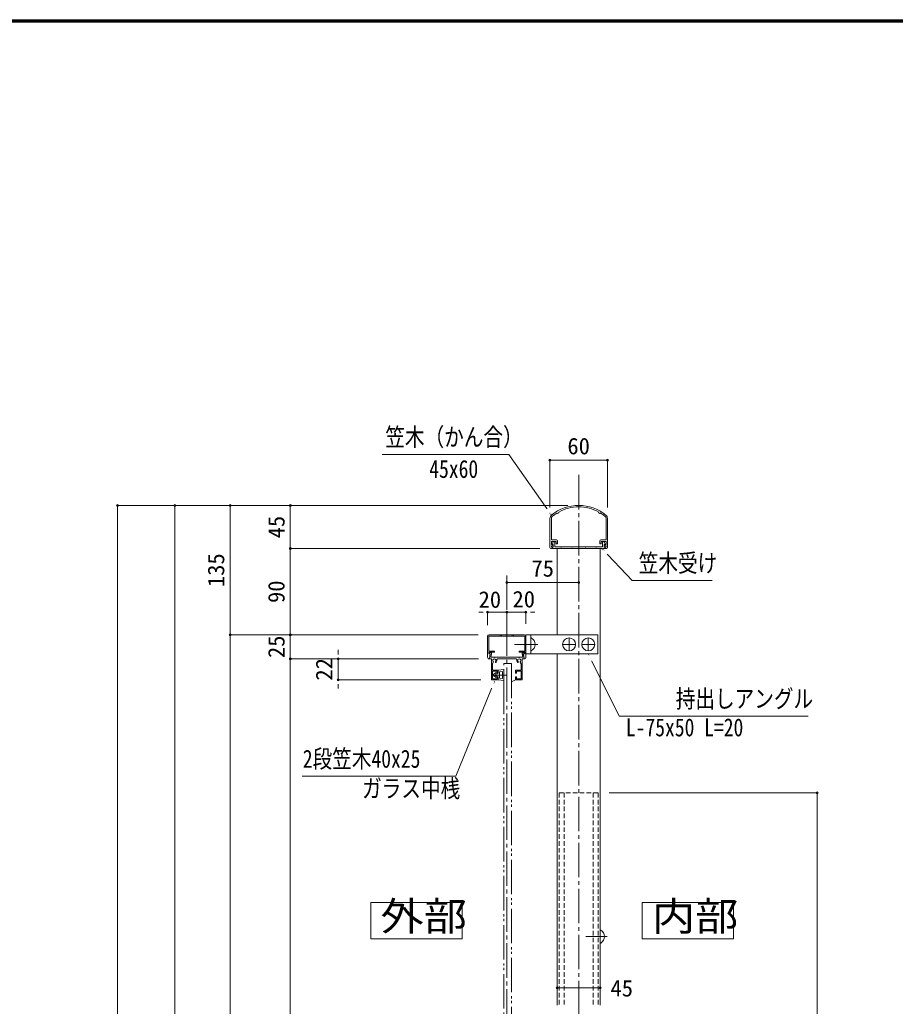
# Model space of a CAD drawing. Units: millimetres at full size. Extents: x -3475 to 3471, y -1129 to 1133.
# Drawn here: x -2505 to -1591, y 103 to 1133 of the extents above; entities that cross this region are included whole.
import ezdxf
from ezdxf.enums import TextEntityAlignment as Align

# ---------------------------------------------------------------- set-up
doc = ezdxf.new("R2010")
doc.units = ezdxf.units.MM
doc.header["$LTSCALE"] = 4
doc.header["$PDMODE"] = 32
doc.header["$PDSIZE"] = 2
for name, pattern in [('CHAIN2', [12, 9, -1, 1, -1]), ('DASHED1', [1.8, 1.2, -0.6]), ('DOUBLE_CHAIN2', [12.8, 9, -1, 0.6, -0.6, 0.6, -1])]:
    doc.linetypes.add(name, pattern=pattern)
for name, color, linetype, lineweight in [('0-0_0', 7, 'Continuous', 9), ('0-1_1手摺寸法', 3, 'Continuous', 9), ('0-3_2A', 1, 'DOUBLE_CHAIN2', 9), ('0-6_2躯体線', 4, 'Continuous', 5), ('0-7_3中心線', 2, 'CHAIN2', 9), ('0-8_41ｱﾙﾐ', 6, 'Continuous', 9), ('0-9_42ｱﾙﾐ部品', 6, 'Continuous', 9), ('0-A_4アルミ', 6, 'Continuous', 9), ('0-C_6ﾊｯﾁﾝｸﾞ', 4, 'Continuous', 5), ('1-2_P4-12', 7, 'Continuous', 9), ('1-3_WAKU', 7, 'Continuous', 9), ('1-4_アンカー', 4, 'Continuous', 5)]:
    doc.layers.add(name, color=color, linetype=linetype, lineweight=lineweight)
doc.styles.add('ＭＳ ゴシック', font='')
doc.styles.get('ＭＳ ゴシック').set_extended_font_data('MS Gothic')

msp = doc.modelspace()

# ---------------------------------------------------------------- linework, layer by layer
at = {"layer": '0-0_0'}
for p, q in [((-1943.938, 581.197), (-1943.938, 491.197)), ((-1898.938, 581.197), (-1898.938, 104.488)), ((-1943.938, 471.197), (-1943.938, 104.488))]:
    msp.add_line(p, q, dxfattribs=at)
for points in [[(-1949.758, 616.157), (-1994.383, 679.569), (-2126.487, 679.569)], [(-1897.212, 581.197), (-1865.466, 547.963), (-1782.269, 547.963)], [(-1911.596, 471.197), (-1879.091, 406.354), (-1681.941, 406.354)], [(-2009.438, 442.932), (-2049.788, 343.634), (-2210.063, 343.634)]]:
    msp.add_lwpolyline(points, dxfattribs=at)
at = {"layer": '0-1_1手摺寸法'}
for p, q in [((-1951.425, 624.161), (-1951.425, 673.6)), ((-1951.425, 673.6), (-1891.425, 673.6)), ((-1896.025, 673.6), (-1946.825, 673.6)), ((-1891.425, 624.161), (-1891.425, 673.6)), ((-1932.925, 626.197), (-2402.767, 626.197)), ((-2402.767, -488.803), (-2402.767, 626.197)), ((-2402.767, 621.597), (-2402.767, -484.203)), ((-1932.938, 626.197), (-2343.005, 626.197)), ((-2343.005, -473.803), (-2343.005, 626.197)), ((-2343.005, 621.597), (-2343.005, -469.203)), ((-1932.938, 626.197), (-2285.29, 626.197)), ((-2285.29, 491.197), (-2285.29, 626.197)), ((-2285.29, 621.597), (-2285.29, 495.797)), ((-1932.925, 626.197), (-2222.36, 626.197)), ((-2222.36, 581.197), (-2222.36, 626.197)), ((-2222.36, 621.597), (-2222.36, 585.797)), ((-1961.925, 581.197), (-2222.36, 581.197)), ((-1961.925, 581.197), (-2222.36, 581.197)), ((-2222.36, 491.197), (-2222.36, 581.197)), ((-2222.36, 576.597), (-2222.36, 495.797)), ((-1996.438, 545.89), (-1921.438, 545.89)), ((-1926.038, 545.89), (-1991.838, 545.89)), ((-2021.038, 514.832), (-2025.638, 514.832)), ((-2016.438, 501.197), (-2016.438, 514.832)), ((-1996.438, 514.832), (-2016.438, 514.832)), ((-2016.438, 514.832), (-1996.438, 514.832)), ((-2001.038, 514.832), (-2005.638, 514.832)), ((-1996.438, 502.697), (-1996.438, 514.832)), ((-1976.438, 514.832), (-1996.438, 514.832)), ((-1996.438, 502.697), (-1996.438, 514.832)), ((-1996.438, 514.832), (-1976.438, 514.832)), ((-1991.838, 514.832), (-1987.238, 514.832)), ((-1976.438, 502.697), (-1976.438, 514.832)), ((-1971.838, 514.832), (-1967.238, 514.832)), ((-2222.36, 495.797), (-2222.36, 500.397)), ((-2026.438, 491.197), (-2285.29, 491.197)), ((-2026.438, 491.197), (-2285.29, 491.197)), ((-2285.29, -393.803), (-2285.29, 491.197)), ((-2285.29, 486.597), (-2285.29, -389.203)), ((-2026.438, 491.197), (-2222.36, 491.197)), ((-2026.438, 491.197), (-2222.36, 491.197)), ((-2222.36, 491.197), (-2222.36, 466.197)), ((-2222.36, 466.197), (-2222.36, 491.197)), ((-2172.555, 470.797), (-2172.555, 475.397)), ((-2025.908, 466.197), (-2222.36, 466.197)), ((-2025.908, 466.197), (-2222.36, 466.197)), ((-2222.36, -368.803), (-2222.36, 466.197)), ((-2025.894, 466.197), (-2172.555, 466.197)), ((-2172.555, 444.197), (-2172.555, 466.197)), ((-2172.555, 466.197), (-2172.555, 444.197)), ((-2222.36, 461.597), (-2222.36, -364.203)), ((-2222.36, 461.597), (-2222.36, 456.997)), ((-1999.438, 454.997), (-2005.438, 454.197)), ((-2005.438, 454.197), (-2005.438, 451.197)), ((-1999.438, 454.997), (-1999.438, 443.397)), ((-2023.438, 444.197), (-2172.555, 444.197)), ((-2130.438, 444.197), (-2172.555, 444.197)), ((-1996.888, 449.197), (-2012.339, 449.197)), ((-2007.678, 451.767), (-2010.736, 449.598)), ((-2010.736, 448.796), (-2007.678, 446.626)), ((-2007.451, 451.587), (-2008.138, 450.197)), ((-2006.638, 450.447), (-2008.138, 450.197)), ((-2006.638, 447.947), (-2008.138, 448.197)), ((-2008.138, 448.197), (-2007.451, 446.807)), ((-2006.638, 451.197), (-2006.638, 450.447)), ((-2005.438, 451.197), (-2006.638, 451.197)), ((-2006.638, 447.947), (-2006.638, 447.197)), ((-2005.438, 447.197), (-2006.638, 447.197)), ((-2005.438, 447.197), (-2005.438, 444.197)), ((-1999.438, 443.397), (-2005.438, 444.197)), ((-2000.938, 452.981), (-2003.938, 452.581)), ((-2003.938, 452.581), (-2003.938, 445.813)), ((-2000.938, 445.413), (-2003.938, 445.813)), ((-2000.938, 452.981), (-2000.938, 445.413)), ((-1987.438, 444.197), (-1991.438, 442.222)), ((-2172.555, 439.597), (-2172.555, 434.997)), ((-1889.688, 326.197), (-1672.572, 326.197)), ((-1672.572, -473.803), (-1672.572, 326.197)), ((-1672.572, 321.597), (-1672.572, -469.203)), ((-1943.938, 115.988), (-1943.938, 122.574)), ((-1898.938, 122.574), (-1943.938, 122.574)), ((-1939.338, 122.574), (-1903.538, 122.574)), ((-1898.938, 115.988), (-1898.938, 122.574))]:
    msp.add_line(p, q, dxfattribs=at)
for centre, radius, start, end in [((-2010.438, 449.197), 0.5, 126.607, 233.393), ((-2007.588, 451.647), 0.15, 336.371, 126.607), ((-2007.588, 446.747), 0.15, 233.393, 23.629)]:
    msp.add_arc(centre, radius, start, end, dxfattribs=at)
for p in [(-1951.425, 673.6), (-1891.425, 673.6), (-2402.767, 626.197), (-2343.005, 626.197), (-2285.29, 626.197), (-2222.36, 626.197), (-2222.36, 581.197), (-1996.438, 545.89), (-1921.438, 545.89), (-2016.438, 514.832), (-1996.438, 514.832), (-1976.438, 514.832), (-2285.29, 491.197), (-2222.36, 491.197), (-2222.36, 466.197), (-2172.555, 466.197), (-2172.555, 444.197), (-1672.572, 326.197), (-1943.938, 122.574), (-1898.938, 122.574)]:
    msp.add_point(p, dxfattribs=at)
at = {"layer": '0-3_2A'}
msp.add_lwpolyline([(-1991.438, 461.197), (-1991.438, -359.803), (-1999.438, -359.803), (-1999.438, 461.197)], close=True, dxfattribs=at)
at = {"layer": '0-6_2躯体線'}
for p, q in [((-1971.438, 474.447), (-1971.438, 487.947)), ((-1970.938, 487.947), (-1971.438, 487.947)), ((-1988.379, 481.197), (-1964.122, 481.197)), ((-1970.938, 474.447), (-1971.438, 474.447)), ((-1913.879, 176.197), (-1891.622, 176.197)), ((-1898.938, 169.447), (-1898.938, 182.947)), ((-1898.438, 182.947), (-1898.938, 182.947)), ((-1898.438, 169.447), (-1898.938, 169.447))]:
    msp.add_line(p, q, dxfattribs=at)
for centre in [(-1974.634, 481.197), (-1902.134, 176.197)]:
    msp.add_arc(centre, 7.695, 298.699, 61.301, dxfattribs=at)
at = {"layer": '0-7_3中心線'}
for p, q in [((-1921.438, 658.045), (-1921.438, -886.927)), ((-1996.438, 553.134), (-1996.438, -406.803))]:
    msp.add_line(p, q, dxfattribs=at)
at = {"layer": '0-8_41ｱﾙﾐ'}
for p, q in [((-2015.138, 489.897), (-2015.138, 474.197)), ((-1976.438, 491.197), (-1901.438, 491.197)), ((-1976.438, 471.197), (-1976.438, 491.197)), ((-1971.438, 471.197), (-1971.438, 491.197)), ((-1901.438, 491.197), (-1901.438, 471.197)), ((-2013.638, 471.197), (-2014.688, 471.197)), ((-2014.59, 466.436), (-2013.638, 471.197)), ((-2013.114, 467.697), (-2012.404, 471.25)), ((-2013.114, 467.697), (-2009.738, 467.697)), ((-2009.607, 467.49), (-2009.738, 467.697)), ((-2009.607, 467.49), (-2009.738, 467.697)), ((-2009.269, 467.49), (-2009.138, 467.697)), ((-2009.269, 467.49), (-2009.138, 467.697)), ((-2009.138, 467.697), (-1983.738, 467.697)), ((-2005.764, 466.197), (-1987.112, 466.197)), ((-1983.607, 467.49), (-1983.738, 467.697)), ((-1983.607, 467.49), (-1983.738, 467.697)), ((-1983.269, 467.49), (-1983.138, 467.697)), ((-1983.269, 467.49), (-1983.138, 467.697)), ((-1978.286, 466.436), (-1979.238, 471.197)), ((-1979.238, 471.197), (-1978.188, 471.197)), ((-1901.438, 471.197), (-1976.438, 471.197)), ((-2010.508, 462.595), (-2011.438, 460.983)), ((-2011.438, 460.983), (-2011.438, 454.197)), ((-2005.438, 454.197), (-2011.438, 454.197)), ((-2011.438, 453.197), (-2011.438, 445.197)), ((-2005.438, 451.197), (-2005.438, 454.197)), ((-1987.438, 454.197), (-1981.438, 454.197)), ((-1987.438, 451.197), (-1987.438, 454.197)), ((-1982.369, 462.595), (-1981.438, 460.983)), ((-1981.438, 460.983), (-1981.438, 454.197)), ((-1981.438, 453.197), (-1981.438, 445.197)), ((-2005.438, 444.197), (-2011.938, 444.197)), ((-2006.438, 445.197), (-2011.438, 445.197)), ((-2005.438, 451.197), (-2006.438, 451.197)), ((-2006.438, 447.197), (-2006.438, 445.197)), ((-2005.438, 447.197), (-2006.438, 447.197)), ((-2005.438, 447.197), (-2005.438, 444.197)), ((-1987.438, 451.197), (-1986.438, 451.197)), ((-1987.438, 447.197), (-1987.438, 444.197)), ((-1987.438, 447.197), (-1986.438, 447.197)), ((-1987.438, 444.197), (-1980.938, 444.197))]:
    msp.add_line(p, q, dxfattribs=at)
for points in [[(-2012.438, 444.697), (-2012.438, 466.197), (-2014.394, 466.197)], [(-1983.138, 467.697), (-1979.762, 467.697), (-1980.473, 471.25)], [(-1980.438, 444.697), (-1980.438, 466.197), (-1978.482, 466.197)], [(-2006.438, 451.197), (-2006.438, 453.197), (-2011.438, 453.197)], [(-1986.438, 451.197), (-1986.438, 453.197), (-1981.438, 453.197)], [(-1986.438, 447.197), (-1986.438, 445.197), (-1981.438, 445.197)]]:
    msp.add_lwpolyline(points, dxfattribs=at)
for centre, radius, start, end in [((-2013.638, 471.447), 1.25, 350.949, 183.815), ((-2014.688, 471.397), 0.2, 189.54709, 270), ((-2014.394, 466.397), 0.2, 168.69007, 270), ((-2009.438, 464.447), 1.75, 312.759, 227.241), ((-2009.438, 467.597), 0.2, 212.334, 327.666), ((-2009.438, 467.597), 0.2, 212.334, 327.666), ((-2009.438, 464.447), 2.75, 312.759, 11.537), ((-2005.764, 465.197), 1, 90, 191.537), ((-2005.764, 465.197), 1, 90, 191.537), ((-1987.112, 465.197), 1, 348.463, 90), ((-1987.112, 465.197), 1, 348.463, 90), ((-1983.438, 464.447), 2.75, 168.463, 227.241), ((-1983.438, 464.447), 1.75, 312.759, 227.241), ((-1983.438, 467.597), 0.2, 212.334, 327.666), ((-1983.438, 467.597), 0.2, 212.334, 327.666), ((-1979.238, 471.447), 1.25, 356.185, 189.051), ((-1978.482, 466.397), 0.2, 270, 11.30993), ((-1978.188, 471.397), 0.2, 270, 350.45291), ((-2010.966, 462.795), 0.5, 336.379, 47.241), ((-2010.966, 462.795), 0.5, 336.379, 47.241), ((-2007.911, 462.795), 0.5, 132.759, 312.759), ((-1984.966, 462.795), 0.5, 227.241, 47.241), ((-1981.911, 462.795), 0.5, 132.759, 203.621), ((-1981.911, 462.795), 0.5, 132.759, 203.621), ((-2011.938, 444.697), 0.5, 180, 270), ((-1980.938, 444.697), 0.5, 270, 0)]:
    msp.add_arc(centre, radius, start, end, dxfattribs=at)
at = {"layer": '0-9_42ｱﾙﾐ部品'}
for p, q in [((-2016.438, 489.697), (-2016.438, 467.697)), ((-1996.438, 491.197), (-2014.938, 491.197)), ((-2003.269, 490.104), (-2003.138, 489.897)), ((-2002.238, 489.897), (-2003.138, 489.897)), ((-2002.107, 490.104), (-2002.238, 489.897)), ((-2001.769, 490.104), (-2001.638, 489.897)), ((-1996.738, 489.897), (-2001.638, 489.897)), ((-1996.607, 490.104), (-1996.738, 489.897)), ((-1996.438, 491.197), (-1977.938, 491.197)), ((-1996.269, 490.104), (-1996.138, 489.897)), ((-1996.138, 489.897), (-1991.238, 489.897)), ((-1991.107, 490.104), (-1991.238, 489.897)), ((-1990.769, 490.104), (-1990.638, 489.897)), ((-1990.638, 489.897), (-1989.738, 489.897)), ((-1989.607, 490.104), (-1989.738, 489.897)), ((-1989.269, 490.104), (-1989.138, 489.897)), ((-1989.138, 489.897), (-1977.738, 489.897)), ((-1977.738, 489.897), (-1977.738, 474.197)), ((-1976.438, 489.697), (-1976.438, 467.697)), ((-2015.138, 474.197), (-2009.438, 474.197)), ((-2009.438, 474.197), (-2009.438, 472.997)), ((-1983.438, 474.197), (-1983.438, 472.997)), ((-1977.738, 474.197), (-1983.438, 474.197)), ((-2015.138, 472.997), (-2009.438, 472.997)), ((-2015.138, 472.997), (-2015.138, 471.197)), ((-2015.138, 471.197), (-2014.004, 471.197)), ((-2013.71, 470.838), (-2014.605, 466.365)), ((-1977.738, 472.997), (-1983.438, 472.997)), ((-1979.166, 470.838), (-1978.272, 466.365)), ((-1977.738, 471.197), (-1978.872, 471.197)), ((-1977.738, 472.997), (-1977.738, 471.197))]:
    msp.add_line(p, q, dxfattribs=at)
msp.add_lwpolyline([(-2003.607, 490.104), (-2003.738, 489.897), (-2015.138, 489.897)], dxfattribs=at)
for centre, radius, start, end in [((-2014.938, 489.697), 1.5, 90, 180), ((-2003.438, 489.997), 0.2, 32.334, 147.666), ((-2001.938, 489.997), 0.2, 32.334, 147.666), ((-1996.438, 489.997), 0.2, 90, 147.666), ((-1996.438, 489.997), 0.2, 32.334, 90), ((-1990.938, 489.997), 0.2, 32.334, 147.666), ((-1989.438, 489.997), 0.2, 32.334, 147.666), ((-1977.938, 489.697), 1.5, 0, 90), ((-2014.938, 467.697), 1.5, 180, 276.071), ((-2014.801, 466.404), 0.2, 276.071, 348.69), ((-2014.004, 470.897), 0.3, 348.69, 90), ((-1978.872, 470.897), 0.3, 90, 191.31), ((-1978.076, 466.404), 0.2, 191.31, 263.929), ((-1977.938, 467.697), 1.5, 263.929, 0)]:
    msp.add_arc(centre, radius, start, end, dxfattribs=at)
at = {"layer": '0-A_4アルミ'}
for p, q in [((-1951.425, 612.661), (-1951.425, 582.197)), ((-1949.925, 612.661), (-1949.925, 590.197)), ((-1892.925, 612.661), (-1892.925, 590.197)), ((-1891.425, 612.661), (-1891.425, 582.197)), ((-1949.925, 590.197), (-1944.425, 590.197)), ((-1949.925, 588.697), (-1944.925, 588.697)), ((-1949.925, 588.697), (-1949.925, 585.497)), ((-1948.925, 585.697), (-1948.037, 588.183)), ((-1946.425, 587.74), (-1946.425, 582.997)), ((-1944.925, 588.697), (-1944.925, 586.697)), ((-1943.425, 589.197), (-1943.425, 586.197)), ((-1899.425, 589.197), (-1899.425, 586.197)), ((-1892.925, 590.197), (-1898.425, 590.197)), ((-1892.925, 588.697), (-1897.925, 588.697)), ((-1897.925, 588.697), (-1897.925, 586.697)), ((-1896.425, 587.74), (-1896.425, 582.997)), ((-1893.925, 585.697), (-1894.813, 588.183)), ((-1892.925, 588.697), (-1892.925, 585.497)), ((-1950.425, 581.197), (-1948.925, 581.197)), ((-1949.925, 585.497), (-1948.125, 585.497)), ((-1949.925, 583.997), (-1949.925, 582.697)), ((-1949.925, 582.697), (-1948.925, 582.697)), ((-1948.925, 582.697), (-1948.925, 581.197)), ((-1948.925, 582.197), (-1948.925, 581.197)), ((-1921.425, 581.197), (-1948.925, 581.197)), ((-1947.925, 585.497), (-1948.725, 585.497)), ((-1947.925, 582.697), (-1948.425, 582.697)), ((-1947.925, 585.497), (-1947.925, 582.697)), ((-1921.425, 582.997), (-1946.425, 582.997)), ((-1944.425, 586.197), (-1943.425, 586.197)), ((-1940.025, 582.997), (-1939.894, 582.79)), ((-1939.425, 582.997), (-1939.556, 582.79)), ((-1928.725, 582.997), (-1928.594, 582.79)), ((-1928.125, 582.997), (-1928.256, 582.79)), ((-1921.425, 582.997), (-1896.425, 582.997)), ((-1921.425, 581.197), (-1893.925, 581.197)), ((-1914.725, 582.997), (-1914.594, 582.79)), ((-1914.125, 582.997), (-1914.256, 582.79)), ((-1903.425, 582.997), (-1903.294, 582.79)), ((-1902.825, 582.997), (-1902.956, 582.79)), ((-1898.425, 586.197), (-1899.425, 586.197)), ((-1894.925, 585.497), (-1894.125, 585.497)), ((-1894.925, 585.497), (-1894.925, 582.697)), ((-1893.925, 583.997), (-1894.925, 585.297)), ((-1894.925, 582.697), (-1894.425, 582.697)), ((-1892.925, 585.497), (-1894.725, 585.497)), ((-1892.925, 583.997), (-1893.925, 583.997)), ((-1892.925, 582.697), (-1893.925, 582.697)), ((-1893.925, 582.697), (-1893.925, 581.197)), ((-1893.925, 582.197), (-1893.925, 581.197)), ((-1892.425, 581.197), (-1893.925, 581.197)), ((-1892.925, 583.997), (-1892.925, 582.697))]:
    msp.add_line(p, q, dxfattribs=at)
msp.add_lwpolyline([(-1949.925, 583.997), (-1948.925, 583.997), (-1947.925, 585.297)], dxfattribs=at)
for centre, radius, start, end in [((-1921.425, 581.197), 45, 90, 129.023), ((-1921.425, 581.197), 43.5, 121.317, 129.023), ((-1943.175, 618.869), 1, 210.659, 29.341), ((-1921.425, 581.197), 43.5, 90, 118.683), ((-1921.425, 581.197), 45, 50.977, 90), ((-1921.425, 581.197), 43.5, 61.317, 90), ((-1899.675, 618.869), 1, 150.659, 329.341), ((-1921.425, 581.197), 43.5, 50.977, 58.683), ((-1946.925, 612.661), 4.5, 129.023, 180), ((-1946.925, 612.661), 3, 129.023, 180), ((-1895.925, 612.661), 3, 0, 50.977), ((-1895.925, 612.661), 4.5, 0, 50.977), ((-1947.338, 587.573), 0.928, 10.394, 138.888), ((-1944.425, 589.197), 1, 0, 90), ((-1898.425, 589.197), 1, 90, 180), ((-1895.512, 587.573), 0.928, 41.112, 169.606), ((-1950.425, 582.197), 1, 180, 270), ((-1948.725, 585.697), 0.2, 180, 270), ((-1948.425, 582.197), 0.5, 90, 180), ((-1948.125, 585.297), 0.2, 0, 90), ((-1944.425, 586.697), 0.5, 180, 270), ((-1939.725, 582.897), 0.2, 212.334, 327.666), ((-1928.425, 582.897), 0.2, 212.334, 327.666), ((-1914.425, 582.897), 0.2, 212.334, 327.666), ((-1903.125, 582.897), 0.2, 212.334, 327.666), ((-1898.425, 586.697), 0.5, 270, 0), ((-1894.725, 585.297), 0.2, 90, 180), ((-1894.425, 582.197), 0.5, 0, 90), ((-1894.125, 585.697), 0.2, 270, 0), ((-1892.425, 582.197), 1, 270, 0)]:
    msp.add_arc(centre, radius, start, end, dxfattribs=at)
at = {"layer": '0-C_6ﾊｯﾁﾝｸﾞ'}
for p, q in [((-1931.438, 487.947), (-1931.438, 474.447)), ((-1911.438, 487.947), (-1911.438, 474.447)), ((-1924.688, 481.197), (-1938.188, 481.197)), ((-1904.688, 481.197), (-1918.188, 481.197))]:
    msp.add_line(p, q, dxfattribs=at)
for centre in [(-1931.438, 481.197), (-1911.438, 481.197)]:
    msp.add_circle(centre, 6.75, dxfattribs=at)
at = {"layer": '1-2_P4-12'}
msp.add_line((-2138.275, 211.825), (-2138.275, 173.815), dxfattribs=at)
msp.add_lwpolyline([(-2138.275, 173.815), (-2042.949, 173.815), (-2042.949, 211.825), (-2138.275, 211.825)], dxfattribs=at)
msp.add_lwpolyline([(-1855.055, 173.815), (-1759.73, 173.815), (-1759.73, 211.825), (-1855.055, 211.825)], close=True, dxfattribs=at)
at = {"layer": '1-3_WAKU'}
for p, q in [((-273.004, 1133.29), (-3475.404, 1133.29)), ((-273.604, 1132.69), (-3474.804, 1132.69)), ((-274.204, 1132.09), (-3474.204, 1132.09)), ((-274.804, 1131.49), (-3473.604, 1131.49)), ((-275.404, 1130.89), (-3473.004, 1130.89))]:
    msp.add_line(p, q, dxfattribs=at)
at = {"layer": '1-4_アンカー', "linetype": 'DASHED1'}
for p, q in [((-1941.688, 326.197), (-1941.688, 104.488)), ((-1901.188, 326.197), (-1941.688, 326.197)), ((-1936.688, 326.197), (-1936.688, 104.488)), ((-1906.188, 326.197), (-1906.188, 104.488)), ((-1901.188, 326.197), (-1901.188, 104.488))]:
    msp.add_line(p, q, dxfattribs=at)

# ---------------------------------------------------------------- texts
at = {"layer": '0-0_0', "style": 'ＭＳ ゴシック', "width": 0.8}
for s, p in [('笠木（かん合）', (-2123.246, 682.712)), ('45x60', (-2077.364, 649.359)), ('笠木受け', (-1858.789, 551.106)), ('持出しアングル', (-1820.106, 409.496)), ('L-75x50 L=20', (-1872.19, 379.564)), ('2段笠木40x25', (-2209.355, 346.777)), ('ガラス中桟', (-2147.455, 315.793))]:
    msp.add_text(s, height=18.77, dxfattribs=at).set_placement(p, align=Align.BOTTOM_LEFT)
at = {"layer": '0-1_1手摺寸法', "style": 'ＭＳ ゴシック'}
for s, p in [('60', (-1933.201, 674.419)), ('75', (-1970.714, 546.709)), ('20', (-2025.914, 514.219)), ('20', (-1990.514, 514.58)), ('45', (-1888.246, 108.443))]:
    msp.add_text(s, height=17.27, dxfattribs=at).set_placement(p, align=Align.BOTTOM_LEFT)
for s, p in [('45', (-2223.179, 591.921)), ('135', (-2286.109, 541.033)), ('90', (-2223.179, 524.421)), ('25', (-2223.179, 466.921)), ('22', (-2173.374, 443.421))]:
    msp.add_text(s, height=17.27, rotation=90, dxfattribs=at).set_placement(p, align=Align.BOTTOM_LEFT)
at = {"layer": '1-2_P4-12', "style": 'ＭＳ ゴシック', "width": 1.1}
for s, p in [('外部', (-2128.216, 173.352)), ('内部', (-1844.996, 173.352))]:
    msp.add_text(s, height=30.03, dxfattribs=at).set_placement(p, align=Align.BOTTOM_LEFT)

# ---------------------------------------------------------------- next in the draw order: wipeouts: each hides what was drawn before it
for points in [[(-1955.428, 621.801), (-1953.156, 623.4), (-1949.758, 616.157), (-1949.758, 616.157)], [(-1890.766, 576.46), (-1892.775, 574.54), (-1897.212, 581.197), (-1897.212, 581.197)], [(-1906.823, 464.776), (-1909.307, 463.531), (-1911.596, 471.197), (-1911.596, 471.197)], [(-2011.117, 435.111), (-2013.691, 436.157), (-2009.438, 442.932), (-2009.438, 442.932)]]:
    msp.add_wipeout(points)

doc.saveas('drawing.dxf')
